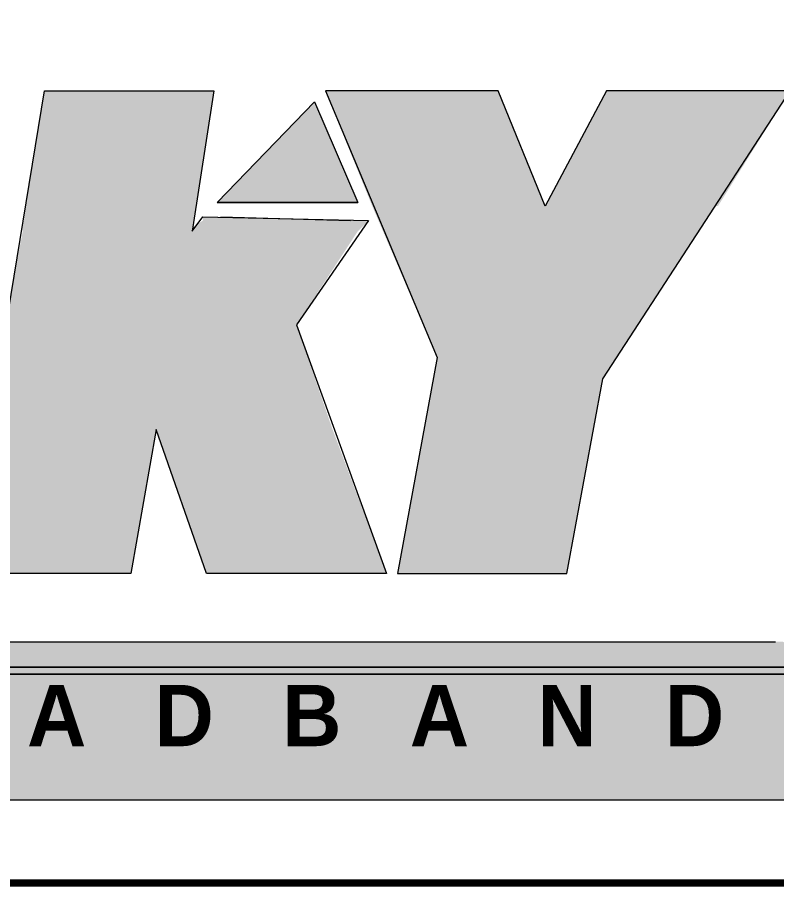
# Model space of a CAD drawing. Header units: millimetres. Extents: x 3.6 to 37.8, y 0.6 to 28.7.
# Drawn here: x 4.2 to 5.079, y 0.595 to 1.601 of the extents above; entities that cross this region are included whole.
import ezdxf

# ---------------------------------------------------------------- set-up
doc = ezdxf.new("R2010")
doc.units = ezdxf.units.MM
doc.layers.add('PDF_a1$logo$mngr$FRAME-TB', color=172, linetype='Continuous', true_color=0x0000dd)
doc.layers.add('PDF_Text', color=254, linetype='Continuous', true_color=0xdbdbdb)
doc.layers.add('PDF_FRAME-TB', color=7, linetype='Continuous')
doc.styles.add('PDF Century Gothic Bold', font='GOTHICB.TTF')

msp = doc.modelspace()

# ---------------------------------------------------------------- linework, layer by layer
at = {"layer": 'PDF_a1$logo$mngr$FRAME-TB', "color": 5, "lineweight": 13}
for points in [[(4.4187, 0.9574), (4.3603, 1.1242), (4.3311, 0.9574), (4.1393, 0.9574), (4.2311, 1.5162), (4.427, 1.5162), (4.402, 1.3536), (4.4145, 1.3703), (4.6063, 1.3661), (4.5229, 1.2452), (4.6272, 0.9574)], [(4.6397, 0.9574), (4.8357, 0.9574), (4.8774, 1.1826), (5.0942, 1.5162), (4.8816, 1.5162), (4.8107, 1.3828), (4.7565, 1.5162), (4.5563, 1.5162), (4.6856, 1.2076)]]:
    msp.add_lwpolyline(points, close=True, dxfattribs=at)
at = {"layer": 'PDF_a1$logo$mngr$FRAME-TB', "color": 1, "lineweight": 9}
msp.add_lwpolyline([(4.4312, 1.3869), (4.5438, 1.5037), (4.5938, 1.3869), (4.4312, 1.3869), (4.5938, 1.3869)], dxfattribs=at)
at = {"layer": 'PDF_a1$logo$mngr$FRAME-TB', "color": 1, "lineweight": 0}
msp.add_lwpolyline([(4.5938, 1.3869), (4.4312, 1.3869), (4.5938, 1.3869)], close=True, dxfattribs=at)
at = {"layer": 'PDF_a1$logo$mngr$FRAME-TB', "color": 5, "lineweight": 13}
msp.add_lwpolyline([(4.4354, 1.3703), (4.5855, 1.3661)], dxfattribs=at)
at = {"layer": 'PDF_a1$logo$mngr$FRAME-TB', "lineweight": 9}
for points in [[(3.7223, 0.8782), (5.0775, 0.8782)], [(5.1234, 0.8324), (5.1234, 0.6947), (3.6723, 0.6947), (3.6723, 0.8324)]]:
    msp.add_lwpolyline(points, dxfattribs=at)
at = {"layer": 'PDF_a1$logo$mngr$FRAME-TB', "lineweight": 0}
for points in [[(5.1192, 0.849), (3.6765, 0.849), (5.1192, 0.849)], [(5.1234, 0.8407), (3.6723, 0.8407), (5.1234, 0.8407)]]:
    msp.add_lwpolyline(points, dxfattribs=at)
at = {"layer": 'PDF_a1$logo$mngr$FRAME-TB', "transparency": 33554559}
for points in [[(4.2311, 1.5162), (4.402, 1.3578), (4.206, 1.3578)], [(4.427, 1.5162), (4.2311, 1.5162), (4.402, 1.3578)], [(4.7565, 1.5162), (4.5563, 1.5162), (4.8107, 1.3828)], [(4.5563, 1.5162), (4.8107, 1.3828), (4.6105, 1.3828)], [(4.8816, 1.5162), (5.0108, 1.3828), (4.8107, 1.3828)], [(5.0942, 1.5162), (4.8816, 1.5162), (5.0108, 1.3828)], [(4.6105, 1.3828), (4.8107, 1.3828), (4.8107, 1.3828)], [(4.8107, 1.3828), (4.8107, 1.3828), (4.6105, 1.3828)], [(5.0066, 1.3828), (4.6105, 1.3828), (4.8941, 1.2076)], [(4.6105, 1.3828), (4.8941, 1.2076), (4.6856, 1.2076)], [(5.0066, 1.3828), (5.0066, 1.3828), (4.8107, 1.3828)], [(5.0066, 1.3828), (4.8107, 1.3828), (5.0108, 1.3828)], [(4.4145, 1.3703), (4.6063, 1.3661), (4.4145, 1.3661)], [(4.4145, 1.3661), (4.598, 1.3578), (4.402, 1.3578)], [(4.6063, 1.3661), (4.4145, 1.3661), (4.598, 1.3578)], [(4.206, 1.3536), (4.5229, 1.2452), (4.1852, 1.2452)], [(4.402, 1.3578), (4.206, 1.3578), (4.402, 1.3536)], [(4.206, 1.3578), (4.402, 1.3536), (4.206, 1.3536)], [(4.5938, 1.3536), (4.206, 1.3536), (4.5229, 1.2452)], [(4.598, 1.3578), (4.402, 1.3578), (4.5938, 1.3536)], [(4.402, 1.3578), (4.5938, 1.3536), (4.402, 1.3536)], [(4.1852, 1.2452), (4.5646, 1.1242), (4.1643, 1.1242)], [(4.5229, 1.2452), (4.1852, 1.2452), (4.5646, 1.1242)], [(4.6856, 1.2076), (4.8774, 1.1826), (4.6814, 1.1826)], [(4.8941, 1.2076), (4.6856, 1.2076), (4.8774, 1.1826)], [(4.6814, 1.1826), (4.8357, 0.9574), (4.6397, 0.9574)], [(4.8774, 1.1826), (4.6814, 1.1826), (4.8357, 0.9574)], [(4.1643, 1.1242), (4.3311, 0.9574), (4.1393, 0.9574)], [(4.1643, 1.1242), (4.3603, 1.1242), (4.3603, 1.1242)], [(4.3603, 1.1242), (4.3603, 1.1242), (4.1643, 1.1242)], [(4.3603, 1.1242), (4.1643, 1.1242), (4.3311, 0.9574)], [(4.3603, 1.1242), (4.5646, 1.1242), (4.5646, 1.1242)], [(4.5646, 1.1242), (4.5646, 1.1242), (4.3603, 1.1242)], [(4.5646, 1.1242), (4.3603, 1.1242), (4.6272, 0.9574)], [(4.3603, 1.1242), (4.6272, 0.9574), (4.4187, 0.9574)], [(3.7098, 0.8782), (5.0942, 0.8741), (3.7057, 0.8741)], [(5.0859, 0.8782), (3.714, 0.8782), (3.7098, 0.8782)], [(5.0859, 0.8782), (3.7098, 0.8782), (5.0942, 0.8741)], [(3.7223, 0.8782), (5.0859, 0.8782), (3.714, 0.8782)], [(3.714, 0.8782), (5.0859, 0.8782), (5.0859, 0.8782)], [(5.0775, 0.8782), (3.7223, 0.8782), (5.0859, 0.8782)], [(3.6932, 0.8699), (5.1067, 0.8699), (3.689, 0.8699)], [(5.1067, 0.8699), (3.689, 0.8699), (5.1109, 0.8657)], [(3.689, 0.8699), (5.1109, 0.8657), (3.689, 0.8657)], [(3.6973, 0.8741), (5.1026, 0.8699), (3.6932, 0.8699)], [(5.1026, 0.8699), (3.6932, 0.8699), (5.1067, 0.8699)], [(3.7015, 0.8741), (5.0984, 0.8741), (3.6973, 0.8741)], [(5.0984, 0.8741), (3.6973, 0.8741), (5.1026, 0.8699)], [(5.0942, 0.8741), (3.7057, 0.8741), (3.7015, 0.8741)], [(5.0942, 0.8741), (3.7015, 0.8741), (5.0984, 0.8741)], [(3.7057, 0.8741), (5.0942, 0.8741), (5.0942, 0.8741)], [(3.6848, 0.8615), (5.1151, 0.8574), (3.6806, 0.8574)], [(5.1151, 0.8574), (3.6806, 0.8574), (5.1192, 0.8532)], [(3.6806, 0.8574), (5.1192, 0.8532), (3.6806, 0.8532)], [(3.689, 0.8657), (5.1109, 0.8615), (3.6848, 0.8615)], [(5.1109, 0.8615), (3.6848, 0.8615), (5.1151, 0.8574)], [(5.1109, 0.8657), (3.689, 0.8657), (5.1109, 0.8615)], [(3.6765, 0.849), (5.1234, 0.8407), (3.6723, 0.8407)], [(3.6806, 0.8532), (5.1192, 0.849), (3.6765, 0.849)], [(3.6765, 0.849), (5.1192, 0.849), (5.1192, 0.849)], [(5.1192, 0.849), (3.6765, 0.849), (5.1234, 0.8407)], [(5.1192, 0.8532), (3.6806, 0.8532), (5.1192, 0.849)], [(3.6723, 0.8407), (5.1234, 0.8407), (5.1234, 0.8407)], [(5.1234, 0.8407), (3.6723, 0.8407), (5.1234, 0.8324)], [(3.6723, 0.8407), (5.1234, 0.8324), (3.6723, 0.8324)], [(5.1234, 0.8324), (3.6723, 0.8324), (5.1234, 0.6947)], [(3.6723, 0.8324), (5.1234, 0.6947), (3.6723, 0.6947)]]:
    msp.add_solid(points, dxfattribs=at)
at = {"layer": 'PDF_a1$logo$mngr$FRAME-TB', "color": 1, "transparency": 33554559}
msp.add_solid([(4.5438, 1.5037), (4.5938, 1.3869), (4.4312, 1.3869)], dxfattribs=at)
at = {"layer": 'PDF_FRAME-TB', "lineweight": 0, "const_width": 0.00834}
msp.add_lwpolyline([(37.7648, 0.5988), (37.7648, 28.6993), (3.5681, 28.6993), (3.5681, 0.5988)], close=True, dxfattribs=at)

# ---------------------------------------------------------------- texts
at = {"layer": 'PDF_Text', "insert": (3.7626, 0.7923), "char_height": 0.070997, "attachment_point": 4, "style": 'PDF Century Gothic Bold'}
msp.add_mtext('B   R   O   A   D   B   A   N   D', dxfattribs=at)

doc.saveas('drawing.dxf')
